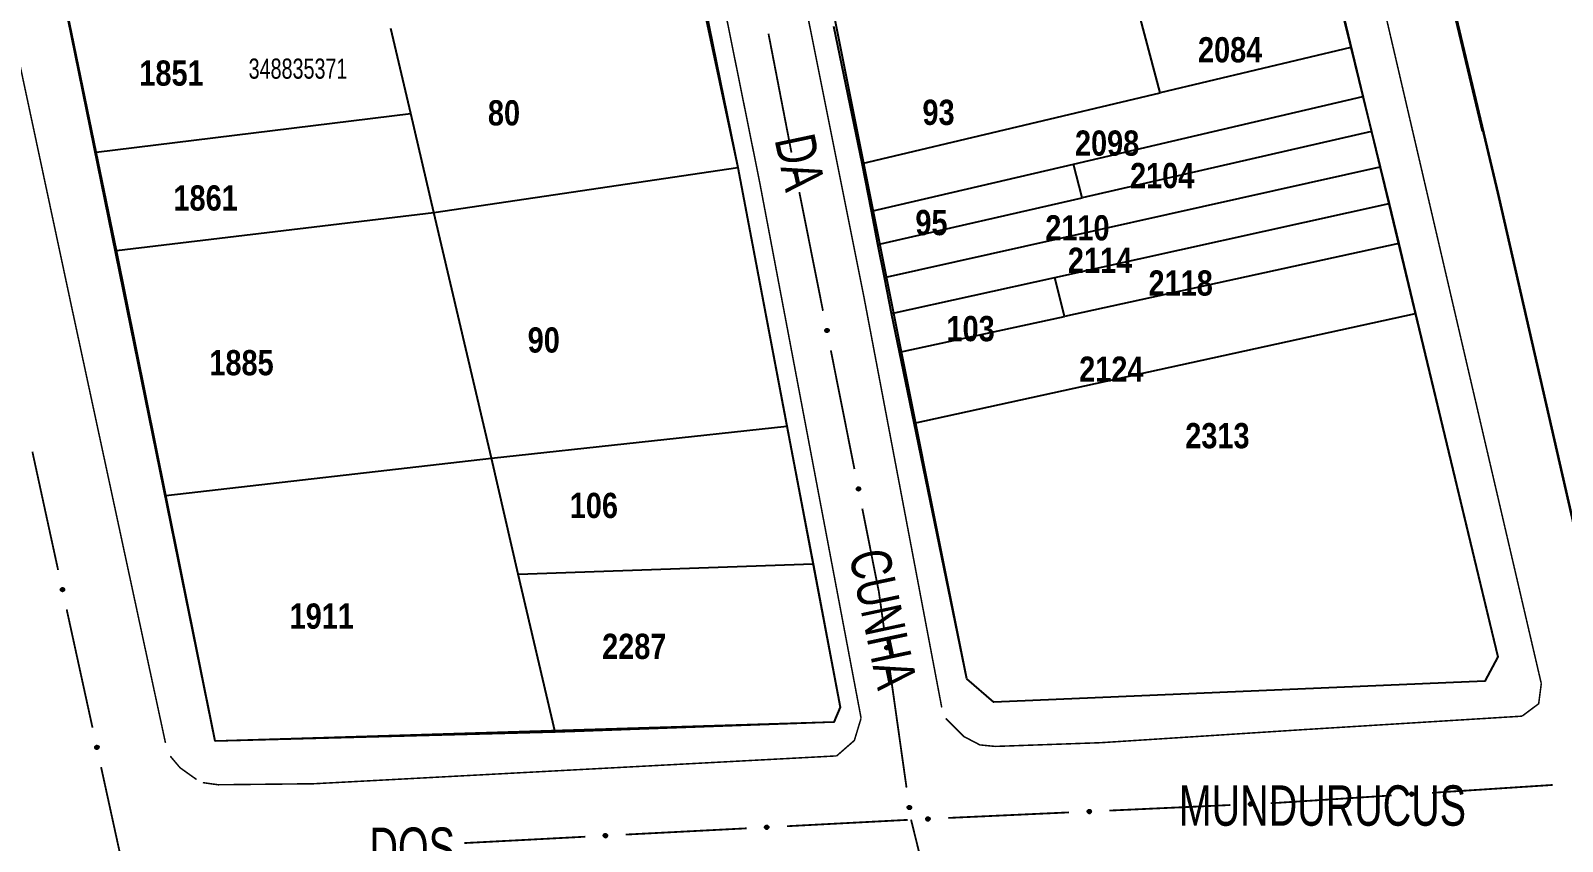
# Model space of a CAD drawing. Extents: x 200120 to 201962, y 4837541 to 4839252.
# Drawn here: x 201560.3 to 201712.1, y 4838768.8 to 4838849.2 of the extents above; entities that cross this region are included whole.
import ezdxf
from ezdxf.enums import TextEntityAlignment as Align

# ---------------------------------------------------------------- set-up
doc = ezdxf.new("R2010")
doc.units = 0
doc.header["$LTSCALE"] = 3
doc.header["$MEASUREMENT"] = 0
for name, color, linetype in [('CD-MALHA-LOTES', 40, 'CONTINUOUS'), ('CD_TXT_QUADRA', 7, 'CONTINUOUS'), ('LM-LIM-SETOR-FISCAL', 7, 'CONTINUOUS'), ('RU-QUADRAS', 210, 'CONTINUOUS'), ('SV-EIXO-RUA-N-PAV', 6, 'CONTINUOUS'), ('SV-EIXO-RUA-PAV', 20, 'CONTINUOUS'), ('SV-RUA-PAVIM-S-GUIA-C-GUIA', 7, 'CONTINUOUS'), ('SV-TXT-RUA-PAV-S-GUIA-C-GUIA', 7, 'CONTINUOUS'), ('Th_NmrPort', 1, 'CONTINUOUS')]:
    doc.layers.add(name, color=color, linetype=linetype)
doc.styles.add('ARIAL', font='ARIAL.TTF')
doc.styles.get("Standard").update_dxf_attribs({"font": 'swisscbo.ttf'})
doc.linetypes.add('Limite', pattern='A,20,-3,[130,ltypeshp.shx,S=6.35,R=0,X=0,Y=0],-3,20', length=46)

msp = doc.modelspace()

# ---------------------------------------------------------------- linework, layer by layer
at = {"layer": 'CD-MALHA-LOTES'}
for p, q in [((201688.06, 4838860.16), (201691.16, 4838847.48)), ((201672.26, 4838842.99), (201668.83, 4838855.94)), ((201626.79, 4838852.62), (201630.42, 4838835.6)), ((201566.84, 4838837.13), (201563.78, 4838852.03)), ((201598.01, 4838840.94), (201596.04, 4838849.38)), ((201642.73, 4838835.98), (201639.93, 4838849.59)), ((201691.16, 4838847.48), (201672.26, 4838842.99)), ((201691.16, 4838847.48), (201692.36, 4838842.63)), ((201642.73, 4838835.98), (201672.26, 4838842.99)), ((201663.68, 4838835.93), (201692.36, 4838842.63)), ((201692.36, 4838842.63), (201693.22, 4838839.16)), ((201566.84, 4838837.13), (201598.01, 4838840.94)), ((201600.29, 4838831.15), (201598.01, 4838840.94)), ((201693.22, 4838839.16), (201664.53, 4838832.58)), ((201693.22, 4838839.16), (201694.08, 4838835.66)), ((201568.85, 4838827.36), (201566.84, 4838837.13)), ((201643.66, 4838831.26), (201642.73, 4838835.98)), ((201643.66, 4838831.26), (201663.68, 4838835.93)), ((201664.53, 4838832.58), (201663.68, 4838835.93)), ((201600.29, 4838831.15), (201630.42, 4838835.6)), ((201630.42, 4838835.6), (201635.28, 4838809.97)), ((201644.96, 4838824.68), (201694.08, 4838835.66)), ((201694.08, 4838835.66), (201694.97, 4838832.04)), ((201644.31, 4838827.95), (201643.66, 4838831.26)), ((201644.31, 4838827.95), (201664.53, 4838832.58)), ((201661.83, 4838824.7), (201694.97, 4838832.04)), ((201694.97, 4838832.04), (201695.92, 4838828.07)), ((201568.85, 4838827.36), (201600.29, 4838831.15)), ((201606.02, 4838806.78), (201600.29, 4838831.15)), ((201573.73, 4838803.1), (201568.85, 4838827.36)), ((201644.96, 4838824.68), (201644.31, 4838827.95)), ((201695.92, 4838828.07), (201662.79, 4838820.84)), ((201695.92, 4838828.07), (201697.59, 4838821.12)), ((201645.66, 4838821.11), (201644.96, 4838824.68)), ((201645.66, 4838821.11), (201661.83, 4838824.7)), ((201662.79, 4838820.84), (201661.83, 4838824.7)), ((201646.45, 4838817.28), (201645.66, 4838821.11)), ((201646.45, 4838817.28), (201662.79, 4838820.84)), ((201647.9, 4838810.25), (201697.59, 4838821.12)), ((201697.59, 4838821.12), (201705.73, 4838787.08)), ((201647.9, 4838810.25), (201646.45, 4838817.28)), ((201606.02, 4838806.78), (201635.28, 4838809.97)), ((201635.28, 4838809.97), (201637.88, 4838796.31)), ((201653.12, 4838784.91), (201647.9, 4838810.25)), ((201573.73, 4838803.1), (201606.02, 4838806.78)), ((201608.66, 4838795.28), (201606.02, 4838806.78)), ((201578.64, 4838778.74), (201573.73, 4838803.1)), ((201608.66, 4838795.28), (201637.88, 4838796.31)), ((201637.88, 4838796.31), (201640.57, 4838782.11)), ((201612.32, 4838779.63), (201608.66, 4838795.28)), ((201705.73, 4838787.08), (201704.46, 4838784.68)), ((201655.79, 4838782.61), (201653.12, 4838784.91)), ((201704.46, 4838784.68), (201655.79, 4838782.61)), ((201640.57, 4838782.11), (201639.95, 4838780.62)), ((201612.32, 4838779.63), (201578.64, 4838778.74)), ((201614.26, 4838779.68), (201612.32, 4838779.63)), ((201639.95, 4838780.62), (201614.26, 4838779.68))]:
    msp.add_line(p, q, dxfattribs=at)
at = {"layer": 'LM-LIM-SETOR-FISCAL', "linetype": 'Limite', "ltscale": 0.1, "const_width": 0.25}
msp.add_lwpolyline([(201061.47, 4838944.21), (201080.55, 4838915.14), (201093.87, 4838927.05), (201132.52, 4838956.39), (201159.21, 4838974.45), (201226.49, 4839019), (201647.91, 4839078.14), (201676.49, 4838941.35), (201680.12, 4838941.9), (201689.97, 4838899.54), (201695.64, 4838875.82), (201701.83, 4838849.53), (201705.72, 4838833.17), (201725.64, 4838746.02), (201739.56, 4838683.09), (201748.1, 4838649.87), (201789.28, 4838468.11), (201797.06, 4838435.14), (201821.33, 4838330.99), (201830.02, 4838290.7), (201844.05, 4838233.07), (201798.93, 4838229.75), (201783.06, 4838223.87)], dxfattribs=at)
at = {"layer": 'RU-QUADRAS', "color": 6, "linetype": 'Continuous'}
for points in [[(201626.97, 4838915.89), (201627.46, 4838918.33), (201670.94, 4838924.02), (201673.11, 4838922.8), (201705.73, 4838787.08), (201704.46, 4838784.68), (201655.79, 4838782.61), (201653.12, 4838784.91)], [(201552.38, 4838907.58), (201614.08, 4838915.9), (201630.42, 4838835.6), (201640.57, 4838782.11), (201639.95, 4838780.62), (201578.64, 4838778.74)]]:
    msp.add_lwpolyline(points, close=True, dxfattribs=at)
at = {"layer": 'SV-EIXO-RUA-N-PAV', "const_width": 0.18}
msp.add_lwpolyline([(201647.59, 4838770.95), (201650.46, 4838759.3)], dxfattribs=at)
at = {"layer": 'SV-EIXO-RUA-PAV', "const_width": 0.18}
for points in [[(201704.19, 4838839.18), (201701.41, 4838850.85)], [(201633.46, 4838848.87), (201635.74, 4838837.08)], [(201636.52, 4838833.16), (201638.86, 4838821.39)], [(201639.64, 4838817.47), (201641.98, 4838805.7)], [(201560.52, 4838807.43), (201563.07, 4838795.7)], [(201642.76, 4838801.78), (201644.32, 4838793.93)], [(201644.32, 4838793.93), (201644.39, 4838793.6)], [(201644.39, 4838793.6), (201644.9, 4838789.97)], [(201563.92, 4838791.79), (201566.48, 4838780.07)], [(201645.46, 4838786.01), (201647.14, 4838774.13)], [(201567.33, 4838776.16), (201569.25, 4838767.37)], [(201699.2, 4838773.61), (201711.17, 4838774.39)], [(201667.25, 4838771.85), (201679.24, 4838772.4)], [(201683.23, 4838772.58), (201683.79, 4838772.61)], [(201683.79, 4838772.61), (201695.21, 4838773.35)], [(201635.29, 4838770.3), (201647.27, 4838770.93)], [(201651.27, 4838771.12), (201663.25, 4838771.67)], [(201603.33, 4838768.63), (201608.32, 4838768.89)], [(201608.32, 4838768.89), (201608.71, 4838768.91)], [(201608.71, 4838768.91), (201615.31, 4838769.26)], [(201619.31, 4838769.47), (201631.29, 4838770.09)]]:
    msp.add_lwpolyline(points, dxfattribs=at)
at = {"layer": 'SV-EIXO-RUA-PAV'}
for points in [[(201636.21, 4838835.29), (201636.25, 4838835.26), (201636.28, 4838835.23), (201636.29, 4838835.19), (201636.3, 4838835.16), (201636.31, 4838835.13), (201636.3, 4838835.09), (201636.29, 4838835.05), (201636.26, 4838835.01), (201636.23, 4838834.98), (201636.2, 4838834.96), (201636.16, 4838834.95), (201636.13, 4838834.95), (201636.09, 4838834.95), (201636.05, 4838834.97), (201636.01, 4838834.99), (201635.98, 4838835.03), (201635.97, 4838835.06), (201635.96, 4838835.09), (201635.95, 4838835.13), (201635.96, 4838835.16), (201635.97, 4838835.2), (201636, 4838835.24), (201636.03, 4838835.27), (201636.06, 4838835.29), (201636.09, 4838835.3), (201636.13, 4838835.3), (201636.17, 4838835.3), (201636.21, 4838835.29)], [(201639.33, 4838819.59), (201639.37, 4838819.57), (201639.4, 4838819.54), (201639.42, 4838819.5), (201639.43, 4838819.47), (201639.43, 4838819.43), (201639.43, 4838819.4), (201639.41, 4838819.36), (201639.39, 4838819.32), (201639.35, 4838819.29), (201639.32, 4838819.27), (201639.29, 4838819.26), (201639.25, 4838819.26), (201639.21, 4838819.26), (201639.17, 4838819.27), (201639.13, 4838819.3), (201639.1, 4838819.33), (201639.09, 4838819.37), (201639.08, 4838819.4), (201639.08, 4838819.44), (201639.08, 4838819.47), (201639.09, 4838819.51), (201639.12, 4838819.55), (201639.15, 4838819.58), (201639.18, 4838819.6), (201639.22, 4838819.61), (201639.25, 4838819.61), (201639.29, 4838819.61), (201639.33, 4838819.59)], [(201642.45, 4838803.9), (201642.49, 4838803.87), (201642.52, 4838803.84), (201642.54, 4838803.81), (201642.55, 4838803.78), (201642.55, 4838803.74), (201642.55, 4838803.71), (201642.54, 4838803.67), (201642.51, 4838803.62), (201642.48, 4838803.6), (201642.44, 4838803.58), (201642.41, 4838803.57), (201642.37, 4838803.56), (201642.34, 4838803.57), (201642.3, 4838803.58), (201642.26, 4838803.61), (201642.23, 4838803.64), (201642.21, 4838803.67), (201642.2, 4838803.71), (201642.2, 4838803.74), (201642.2, 4838803.78), (201642.22, 4838803.82), (201642.24, 4838803.86), (201642.27, 4838803.89), (201642.31, 4838803.91), (201642.34, 4838803.91), (201642.38, 4838803.92), (201642.41, 4838803.92), (201642.45, 4838803.9)], [(201563.58, 4838793.91), (201563.62, 4838793.89), (201563.65, 4838793.85), (201563.67, 4838793.82), (201563.67, 4838793.79), (201563.68, 4838793.75), (201563.68, 4838793.72), (201563.66, 4838793.68), (201563.64, 4838793.64), (201563.6, 4838793.61), (201563.57, 4838793.59), (201563.54, 4838793.58), (201563.5, 4838793.57), (201563.47, 4838793.58), (201563.43, 4838793.59), (201563.39, 4838793.62), (201563.36, 4838793.65), (201563.34, 4838793.68), (201563.33, 4838793.71), (201563.32, 4838793.75), (201563.33, 4838793.79), (201563.34, 4838793.83), (201563.37, 4838793.87), (201563.4, 4838793.9), (201563.43, 4838793.91), (201563.46, 4838793.92), (201563.5, 4838793.93), (201563.54, 4838793.93), (201563.58, 4838793.91)], [(201645.27, 4838788.15), (201645.31, 4838788.12), (201645.34, 4838788.09), (201645.35, 4838788.05), (201645.36, 4838788.02), (201645.36, 4838787.99), (201645.36, 4838787.95), (201645.34, 4838787.91), (201645.31, 4838787.87), (201645.28, 4838787.84), (201645.24, 4838787.83), (201645.21, 4838787.82), (201645.18, 4838787.82), (201645.14, 4838787.83), (201645.1, 4838787.84), (201645.06, 4838787.87), (201645.03, 4838787.9), (201645.02, 4838787.94), (201645.01, 4838787.97), (201645.01, 4838788.01), (201645.01, 4838788.04), (201645.03, 4838788.08), (201645.06, 4838788.12), (201645.09, 4838788.15), (201645.13, 4838788.16), (201645.16, 4838788.17), (201645.2, 4838788.17), (201645.23, 4838788.17), (201645.27, 4838788.15)], [(201566.98, 4838778.28), (201567.02, 4838778.25), (201567.06, 4838778.22), (201567.07, 4838778.19), (201567.08, 4838778.16), (201567.09, 4838778.12), (201567.08, 4838778.08), (201567.07, 4838778.05), (201567.05, 4838778), (201567.01, 4838777.97), (201566.98, 4838777.95), (201566.95, 4838777.94), (201566.91, 4838777.94), (201566.87, 4838777.94), (201566.83, 4838777.96), (201566.79, 4838777.98), (201566.76, 4838778.01), (201566.75, 4838778.05), (201566.74, 4838778.08), (201566.73, 4838778.12), (201566.74, 4838778.15), (201566.75, 4838778.19), (201566.78, 4838778.23), (201566.81, 4838778.26), (201566.84, 4838778.28), (201566.87, 4838778.29), (201566.91, 4838778.29), (201566.94, 4838778.29), (201566.98, 4838778.28)], [(201697.05, 4838773.58), (201697.08, 4838773.62), (201697.12, 4838773.65), (201697.15, 4838773.66), (201697.19, 4838773.66), (201697.22, 4838773.66), (201697.26, 4838773.65), (201697.3, 4838773.63), (201697.33, 4838773.6), (201697.36, 4838773.57), (201697.37, 4838773.53), (201697.38, 4838773.5), (201697.38, 4838773.46), (201697.37, 4838773.43), (201697.35, 4838773.39), (201697.32, 4838773.35), (201697.28, 4838773.33), (201697.25, 4838773.31), (201697.21, 4838773.31), (201697.18, 4838773.31), (201697.14, 4838773.32), (201697.1, 4838773.34), (201697.07, 4838773.37), (201697.04, 4838773.4), (201697.03, 4838773.44), (201697.03, 4838773.47), (201697.03, 4838773.51), (201697.03, 4838773.55), (201697.05, 4838773.58)], [(201647.51, 4838772.31), (201647.55, 4838772.28), (201647.58, 4838772.25), (201647.59, 4838772.21), (201647.6, 4838772.18), (201647.6, 4838772.14), (201647.59, 4838772.11), (201647.58, 4838772.07), (201647.55, 4838772.03), (201647.52, 4838772), (201647.48, 4838771.99), (201647.45, 4838771.98), (201647.41, 4838771.98), (201647.38, 4838771.98), (201647.34, 4838772), (201647.3, 4838772.03), (201647.27, 4838772.06), (201647.26, 4838772.09), (201647.25, 4838772.13), (201647.25, 4838772.17), (201647.25, 4838772.2), (201647.27, 4838772.24), (201647.3, 4838772.28), (201647.33, 4838772.31), (201647.36, 4838772.32), (201647.4, 4838772.33), (201647.43, 4838772.33), (201647.47, 4838772.33), (201647.51, 4838772.31)], [(201681.09, 4838772.6), (201681.12, 4838772.63), (201681.15, 4838772.66), (201681.19, 4838772.67), (201681.22, 4838772.67), (201681.26, 4838772.67), (201681.29, 4838772.66), (201681.33, 4838772.64), (201681.37, 4838772.61), (201681.39, 4838772.57), (201681.4, 4838772.54), (201681.41, 4838772.5), (201681.41, 4838772.47), (201681.4, 4838772.43), (201681.38, 4838772.4), (201681.34, 4838772.36), (201681.31, 4838772.34), (201681.27, 4838772.32), (201681.24, 4838772.32), (201681.2, 4838772.32), (201681.17, 4838772.33), (201681.13, 4838772.35), (201681.1, 4838772.38), (201681.07, 4838772.42), (201681.06, 4838772.45), (201681.06, 4838772.49), (201681.06, 4838772.52), (201681.06, 4838772.56), (201681.09, 4838772.6)], [(201649.12, 4838771.13), (201649.15, 4838771.17), (201649.19, 4838771.19), (201649.22, 4838771.2), (201649.26, 4838771.21), (201649.29, 4838771.21), (201649.33, 4838771.2), (201649.36, 4838771.18), (201649.4, 4838771.15), (201649.42, 4838771.11), (201649.44, 4838771.07), (201649.44, 4838771.04), (201649.44, 4838771), (201649.43, 4838770.97), (201649.41, 4838770.93), (201649.38, 4838770.89), (201649.34, 4838770.87), (201649.31, 4838770.86), (201649.27, 4838770.85), (201649.24, 4838770.86), (201649.2, 4838770.86), (201649.16, 4838770.88), (201649.13, 4838770.92), (201649.1, 4838770.95), (201649.09, 4838770.99), (201649.09, 4838771.02), (201649.09, 4838771.06), (201649.1, 4838771.09), (201649.12, 4838771.13)], [(201665.1, 4838771.86), (201665.14, 4838771.9), (201665.17, 4838771.92), (201665.21, 4838771.94), (201665.24, 4838771.94), (201665.28, 4838771.94), (201665.31, 4838771.93), (201665.35, 4838771.91), (201665.38, 4838771.88), (201665.41, 4838771.84), (201665.42, 4838771.81), (201665.43, 4838771.77), (201665.42, 4838771.74), (201665.41, 4838771.7), (201665.39, 4838771.66), (201665.36, 4838771.63), (201665.33, 4838771.6), (201665.29, 4838771.59), (201665.26, 4838771.59), (201665.22, 4838771.59), (201665.19, 4838771.6), (201665.15, 4838771.62), (201665.11, 4838771.65), (201665.09, 4838771.69), (201665.08, 4838771.72), (201665.07, 4838771.75), (201665.07, 4838771.79), (201665.08, 4838771.83), (201665.1, 4838771.86)], [(201617.16, 4838769.46), (201617.19, 4838769.5), (201617.23, 4838769.53), (201617.26, 4838769.54), (201617.3, 4838769.54), (201617.33, 4838769.54), (201617.37, 4838769.53), (201617.41, 4838769.51), (201617.44, 4838769.48), (201617.47, 4838769.44), (201617.48, 4838769.41), (201617.49, 4838769.37), (201617.48, 4838769.34), (201617.47, 4838769.3), (201617.45, 4838769.27), (201617.42, 4838769.23), (201617.39, 4838769.2), (201617.35, 4838769.19), (201617.32, 4838769.19), (201617.28, 4838769.19), (201617.25, 4838769.2), (201617.21, 4838769.22), (201617.17, 4838769.25), (201617.15, 4838769.29), (201617.14, 4838769.32), (201617.13, 4838769.36), (201617.13, 4838769.39), (201617.14, 4838769.43), (201617.16, 4838769.46)], [(201633.14, 4838770.3), (201633.17, 4838770.34), (201633.21, 4838770.36), (201633.24, 4838770.38), (201633.28, 4838770.38), (201633.31, 4838770.38), (201633.35, 4838770.37), (201633.38, 4838770.35), (201633.42, 4838770.32), (201633.45, 4838770.28), (201633.46, 4838770.25), (201633.46, 4838770.21), (201633.46, 4838770.18), (201633.45, 4838770.14), (201633.43, 4838770.1), (201633.4, 4838770.07), (201633.37, 4838770.04), (201633.33, 4838770.03), (201633.29, 4838770.03), (201633.26, 4838770.03), (201633.22, 4838770.04), (201633.19, 4838770.06), (201633.15, 4838770.09), (201633.13, 4838770.12), (201633.11, 4838770.16), (201633.11, 4838770.19), (201633.11, 4838770.23), (201633.12, 4838770.26), (201633.14, 4838770.3)]]:
    msp.add_lwpolyline(points, close=True, dxfattribs=at)
for points in [[(201635.95, 4838835.13), (201635.98, 4838835.03)], [(201635.96, 4838835.16), (201636.01, 4838834.99)], [(201635.96, 4838835.14), (201635.99, 4838835.02)], [(201635.97, 4838835.2), (201636.05, 4838834.97)], [(201635.97, 4838835.18), (201636.03, 4838834.99)], [(201635.99, 4838835.22), (201636.07, 4838834.96)], [(201636, 4838835.24), (201636.09, 4838834.95)], [(201636.01, 4838835.26), (201636.11, 4838834.96)], [(201636.03, 4838835.27), (201636.13, 4838834.95)], [(201636.04, 4838835.28), (201636.14, 4838834.95)], [(201636.06, 4838835.29), (201636.16, 4838834.95)], [(201636.08, 4838835.29), (201636.18, 4838834.96)], [(201636.09, 4838835.3), (201636.2, 4838834.96)], [(201636.11, 4838835.3), (201636.21, 4838834.98)], [(201636.13, 4838835.3), (201636.23, 4838834.98)], [(201636.15, 4838835.3), (201636.25, 4838835)], [(201636.17, 4838835.3), (201636.26, 4838835.01)], [(201636.18, 4838835.29), (201636.27, 4838835.03)], [(201636.21, 4838835.29), (201636.29, 4838835.05)], [(201636.23, 4838835.27), (201636.29, 4838835.08)], [(201636.25, 4838835.26), (201636.3, 4838835.09)], [(201636.26, 4838835.24), (201636.3, 4838835.12)], [(201636.28, 4838835.23), (201636.31, 4838835.13)], [(201639.08, 4838819.47), (201639.13, 4838819.3)], [(201639.08, 4838819.45), (201639.12, 4838819.32)], [(201639.08, 4838819.44), (201639.1, 4838819.33)], [(201639.09, 4838819.51), (201639.17, 4838819.27)], [(201639.09, 4838819.49), (201639.15, 4838819.3)], [(201639.11, 4838819.53), (201639.19, 4838819.27)], [(201639.12, 4838819.55), (201639.21, 4838819.26)], [(201639.14, 4838819.56), (201639.23, 4838819.26)], [(201639.15, 4838819.58), (201639.25, 4838819.26)], [(201639.17, 4838819.59), (201639.27, 4838819.26)], [(201639.18, 4838819.6), (201639.29, 4838819.26)], [(201639.2, 4838819.6), (201639.3, 4838819.27)], [(201639.22, 4838819.61), (201639.32, 4838819.27)], [(201639.24, 4838819.6), (201639.34, 4838819.28)], [(201639.25, 4838819.61), (201639.35, 4838819.29)], [(201639.27, 4838819.6), (201639.37, 4838819.31)], [(201639.29, 4838819.61), (201639.39, 4838819.32)], [(201639.31, 4838819.6), (201639.4, 4838819.34)], [(201639.33, 4838819.59), (201639.41, 4838819.36)], [(201639.35, 4838819.58), (201639.42, 4838819.38)], [(201639.37, 4838819.57), (201639.43, 4838819.4)], [(201639.39, 4838819.55), (201639.42, 4838819.42)], [(201639.4, 4838819.54), (201639.43, 4838819.43)], [(201642.24, 4838803.86), (201642.34, 4838803.57)], [(201642.26, 4838803.87), (201642.35, 4838803.57)], [(201642.27, 4838803.89), (201642.37, 4838803.56)], [(201642.29, 4838803.89), (201642.39, 4838803.57)], [(201642.31, 4838803.91), (201642.41, 4838803.57)], [(201642.32, 4838803.91), (201642.42, 4838803.57)], [(201642.34, 4838803.91), (201642.44, 4838803.58)], [(201642.36, 4838803.91), (201642.46, 4838803.59)], [(201642.38, 4838803.92), (201642.48, 4838803.6)], [(201642.39, 4838803.91), (201642.49, 4838803.61)], [(201642.41, 4838803.92), (201642.51, 4838803.62)], [(201642.43, 4838803.91), (201642.52, 4838803.65)], [(201642.45, 4838803.9), (201642.54, 4838803.67)], [(201642.47, 4838803.89), (201642.54, 4838803.69)], [(201642.49, 4838803.87), (201642.55, 4838803.71)], [(201642.51, 4838803.86), (201642.55, 4838803.73)], [(201642.2, 4838803.78), (201642.26, 4838803.61)], [(201642.2, 4838803.76), (201642.24, 4838803.63)], [(201642.2, 4838803.74), (201642.23, 4838803.64)], [(201642.21, 4838803.79), (201642.28, 4838803.6)], [(201642.22, 4838803.82), (201642.3, 4838803.58)], [(201642.23, 4838803.84), (201642.32, 4838803.58)], [(201642.52, 4838803.84), (201642.55, 4838803.74)], [(201563.32, 4838793.75), (201563.36, 4838793.65)], [(201563.33, 4838793.79), (201563.39, 4838793.62)], [(201563.33, 4838793.76), (201563.37, 4838793.64)], [(201563.34, 4838793.83), (201563.43, 4838793.59)], [(201563.34, 4838793.8), (201563.4, 4838793.61)], [(201563.36, 4838793.84), (201563.45, 4838793.59)], [(201563.37, 4838793.87), (201563.47, 4838793.58)], [(201563.38, 4838793.88), (201563.48, 4838793.58)], [(201563.4, 4838793.9), (201563.5, 4838793.57)], [(201563.41, 4838793.9), (201563.52, 4838793.58)], [(201563.43, 4838793.91), (201563.54, 4838793.58)], [(201563.45, 4838793.92), (201563.55, 4838793.58)], [(201563.46, 4838793.92), (201563.57, 4838793.59)], [(201563.48, 4838793.92), (201563.59, 4838793.6)], [(201563.5, 4838793.93), (201563.6, 4838793.61)], [(201563.52, 4838793.92), (201563.62, 4838793.63)], [(201563.54, 4838793.93), (201563.64, 4838793.64)], [(201563.55, 4838793.92), (201563.65, 4838793.66)], [(201563.58, 4838793.91), (201563.66, 4838793.68)], [(201563.6, 4838793.9), (201563.67, 4838793.7)], [(201563.62, 4838793.89), (201563.68, 4838793.72)], [(201563.63, 4838793.87), (201563.67, 4838793.74)], [(201563.65, 4838793.85), (201563.68, 4838793.75)], [(201645.01, 4838788.04), (201645.06, 4838787.87)], [(201645.01, 4838788.02), (201645.04, 4838787.89)], [(201645.01, 4838788.01), (201645.03, 4838787.9)], [(201645.03, 4838788.08), (201645.1, 4838787.84)], [(201645.03, 4838788.06), (201645.08, 4838787.86)], [(201645.05, 4838788.1), (201645.12, 4838787.84)], [(201645.06, 4838788.12), (201645.14, 4838787.83)], [(201645.08, 4838788.13), (201645.15, 4838787.83)], [(201645.09, 4838788.15), (201645.18, 4838787.82)], [(201645.11, 4838788.15), (201645.19, 4838787.82)], [(201645.13, 4838788.16), (201645.21, 4838787.82)], [(201645.14, 4838788.16), (201645.22, 4838787.83)], [(201645.16, 4838788.17), (201645.24, 4838787.83)], [(201645.18, 4838788.17), (201645.26, 4838787.84)], [(201645.2, 4838788.17), (201645.28, 4838787.84)], [(201645.21, 4838788.17), (201645.29, 4838787.86)], [(201645.23, 4838788.17), (201645.31, 4838787.87)], [(201645.25, 4838788.16), (201645.32, 4838787.89)], [(201645.27, 4838788.15), (201645.34, 4838787.91)], [(201645.29, 4838788.13), (201645.35, 4838787.94)], [(201645.31, 4838788.12), (201645.36, 4838787.95)], [(201645.33, 4838788.1), (201645.36, 4838787.98)], [(201645.34, 4838788.09), (201645.36, 4838787.99)], [(201566.73, 4838778.12), (201566.76, 4838778.01)], [(201566.74, 4838778.15), (201566.79, 4838777.98)], [(201566.74, 4838778.13), (201566.78, 4838778.01)], [(201566.75, 4838778.19), (201566.83, 4838777.96)], [(201566.75, 4838778.17), (201566.81, 4838777.98)], [(201566.76, 4838778.21), (201566.85, 4838777.95)], [(201566.78, 4838778.23), (201566.87, 4838777.94)], [(201566.79, 4838778.25), (201566.89, 4838777.95)], [(201566.81, 4838778.26), (201566.91, 4838777.94)], [(201566.82, 4838778.27), (201566.93, 4838777.95)], [(201566.84, 4838778.28), (201566.95, 4838777.94)], [(201566.85, 4838778.28), (201566.96, 4838777.95)], [(201566.87, 4838778.29), (201566.98, 4838777.95)], [(201566.89, 4838778.29), (201567, 4838777.97)], [(201566.91, 4838778.29), (201567.01, 4838777.97)], [(201566.93, 4838778.29), (201567.03, 4838777.99)], [(201566.94, 4838778.29), (201567.05, 4838778)], [(201566.96, 4838778.28), (201567.06, 4838778.03)], [(201566.98, 4838778.28), (201567.07, 4838778.05)], [(201567.01, 4838778.26), (201567.08, 4838778.07)], [(201567.02, 4838778.25), (201567.08, 4838778.08)], [(201567.04, 4838778.24), (201567.08, 4838778.11)], [(201567.06, 4838778.22), (201567.09, 4838778.12)], [(201697.03, 4838773.55), (201697.33, 4838773.6)], [(201697.03, 4838773.53), (201697.34, 4838773.58)], [(201697.03, 4838773.51), (201697.36, 4838773.57)], [(201697.03, 4838773.49), (201697.36, 4838773.55)], [(201697.03, 4838773.47), (201697.37, 4838773.53)], [(201697.03, 4838773.46), (201697.37, 4838773.51)], [(201697.03, 4838773.44), (201697.38, 4838773.5)], [(201697.04, 4838773.56), (201697.31, 4838773.62)], [(201697.05, 4838773.58), (201697.3, 4838773.63)], [(201697.07, 4838773.6), (201697.27, 4838773.64)], [(201697.08, 4838773.62), (201697.26, 4838773.65)], [(201697.1, 4838773.63), (201697.23, 4838773.66)], [(201697.12, 4838773.65), (201697.22, 4838773.66)], [(201647.25, 4838772.2), (201647.3, 4838772.03)], [(201647.25, 4838772.18), (201647.28, 4838772.05)], [(201647.25, 4838772.17), (201647.27, 4838772.06)], [(201647.26, 4838772.22), (201647.32, 4838772.02)], [(201647.27, 4838772.24), (201647.34, 4838772)], [(201647.29, 4838772.26), (201647.36, 4838771.99)], [(201647.3, 4838772.28), (201647.38, 4838771.98)], [(201647.31, 4838772.29), (201647.39, 4838771.98)], [(201647.33, 4838772.31), (201647.41, 4838771.98)], [(201647.35, 4838772.31), (201647.43, 4838771.98)], [(201647.36, 4838772.32), (201647.45, 4838771.98)], [(201647.38, 4838772.32), (201647.46, 4838771.98)], [(201647.4, 4838772.33), (201647.48, 4838771.99)], [(201647.42, 4838772.32), (201647.5, 4838772)], [(201647.43, 4838772.33), (201647.52, 4838772)], [(201647.45, 4838772.32), (201647.53, 4838772.02)], [(201647.47, 4838772.33), (201647.55, 4838772.03)], [(201647.49, 4838772.32), (201647.56, 4838772.05)], [(201647.51, 4838772.31), (201647.58, 4838772.07)], [(201647.53, 4838772.29), (201647.59, 4838772.1)], [(201647.55, 4838772.28), (201647.59, 4838772.11)], [(201647.56, 4838772.26), (201647.6, 4838772.13)], [(201647.58, 4838772.25), (201647.6, 4838772.14)], [(201681.06, 4838772.56), (201681.37, 4838772.61)], [(201681.06, 4838772.52), (201681.39, 4838772.57)], [(201681.06, 4838772.51), (201681.39, 4838772.56)], [(201681.06, 4838772.49), (201681.4, 4838772.54)], [(201681.06, 4838772.47), (201681.41, 4838772.52)], [(201681.06, 4838772.45), (201681.41, 4838772.5)], [(201681.07, 4838772.54), (201681.37, 4838772.59)], [(201681.07, 4838772.43), (201681.41, 4838772.49)], [(201681.07, 4838772.42), (201681.41, 4838772.47)], [(201681.08, 4838772.58), (201681.35, 4838772.63)], [(201681.09, 4838772.6), (201681.33, 4838772.64)], [(201681.09, 4838772.4), (201681.4, 4838772.45)], [(201681.1, 4838772.62), (201681.3, 4838772.65)], [(201681.1, 4838772.38), (201681.4, 4838772.43)], [(201681.12, 4838772.63), (201681.29, 4838772.66)], [(201681.12, 4838772.37), (201681.38, 4838772.41)], [(201681.13, 4838772.35), (201681.38, 4838772.4)], [(201681.14, 4838772.65), (201681.27, 4838772.67)], [(201681.15, 4838772.66), (201681.26, 4838772.67)], [(201681.15, 4838772.34), (201681.35, 4838772.38)], [(201681.17, 4838772.33), (201681.34, 4838772.36)], [(201681.19, 4838772.33), (201681.32, 4838772.35)], [(201681.2, 4838772.32), (201681.31, 4838772.34)], [(201697.04, 4838773.42), (201697.37, 4838773.48)], [(201697.04, 4838773.4), (201697.38, 4838773.46)], [(201697.06, 4838773.39), (201697.37, 4838773.44)], [(201697.07, 4838773.37), (201697.37, 4838773.43)], [(201697.09, 4838773.36), (201697.35, 4838773.41)], [(201697.1, 4838773.34), (201697.35, 4838773.39)], [(201697.13, 4838773.33), (201697.32, 4838773.37)], [(201697.14, 4838773.32), (201697.32, 4838773.35)], [(201697.16, 4838773.32), (201697.29, 4838773.34)], [(201697.18, 4838773.31), (201697.28, 4838773.33)], [(201649.09, 4838771.06), (201649.42, 4838771.11)], [(201649.09, 4838771.04), (201649.43, 4838771.09)], [(201649.09, 4838771.02), (201649.44, 4838771.07)], [(201649.09, 4838771), (201649.44, 4838771.05)], [(201649.09, 4838770.99), (201649.44, 4838771.04)], [(201649.1, 4838771.09), (201649.4, 4838771.15)], [(201649.1, 4838771.08), (201649.41, 4838771.13)], [(201649.1, 4838770.97), (201649.44, 4838771.02)], [(201649.1, 4838770.95), (201649.44, 4838771)], [(201649.11, 4838771.11), (201649.38, 4838771.16)], [(201649.12, 4838771.13), (201649.36, 4838771.18)], [(201649.12, 4838770.93), (201649.43, 4838770.98)], [(201649.13, 4838770.92), (201649.43, 4838770.97)], [(201649.14, 4838771.15), (201649.34, 4838771.19)], [(201649.15, 4838771.17), (201649.33, 4838771.2)], [(201649.15, 4838770.9), (201649.42, 4838770.95)], [(201649.16, 4838770.88), (201649.41, 4838770.93)], [(201649.17, 4838771.18), (201649.3, 4838771.2)], [(201649.19, 4838771.19), (201649.29, 4838771.21)], [(201649.19, 4838770.88), (201649.39, 4838770.91)], [(201649.2, 4838770.86), (201649.38, 4838770.89)], [(201649.22, 4838770.86), (201649.35, 4838770.88)], [(201649.24, 4838770.86), (201649.34, 4838770.87)], [(201665.07, 4838771.79), (201665.41, 4838771.84)], [(201665.07, 4838771.75), (201665.42, 4838771.81)], [(201665.08, 4838771.83), (201665.38, 4838771.88)], [(201665.08, 4838771.81), (201665.39, 4838771.86)], [(201665.08, 4838771.77), (201665.41, 4838771.82)], [(201665.08, 4838771.74), (201665.42, 4838771.79)], [(201665.08, 4838771.72), (201665.43, 4838771.77)], [(201665.09, 4838771.84), (201665.36, 4838771.89)], [(201665.09, 4838771.7), (201665.42, 4838771.75)], [(201665.09, 4838771.69), (201665.42, 4838771.74)], [(201665.1, 4838771.86), (201665.35, 4838771.91)], [(201665.1, 4838771.67), (201665.41, 4838771.72)], [(201665.11, 4838771.65), (201665.41, 4838771.7)], [(201665.12, 4838771.88), (201665.32, 4838771.92)], [(201665.13, 4838771.64), (201665.4, 4838771.68)], [(201665.14, 4838771.9), (201665.31, 4838771.93)], [(201665.15, 4838771.62), (201665.39, 4838771.66)], [(201665.16, 4838771.91), (201665.28, 4838771.93)], [(201665.17, 4838771.92), (201665.28, 4838771.94)], [(201665.17, 4838771.61), (201665.37, 4838771.64)], [(201665.19, 4838771.6), (201665.36, 4838771.63)], [(201665.21, 4838771.59), (201665.34, 4838771.61)], [(201665.22, 4838771.59), (201665.33, 4838771.6)], [(201617.13, 4838769.39), (201617.47, 4838769.44)], [(201617.13, 4838769.36), (201617.48, 4838769.41)], [(201617.14, 4838769.43), (201617.44, 4838769.48)], [(201617.14, 4838769.41), (201617.45, 4838769.46)], [(201617.14, 4838769.37), (201617.47, 4838769.43)], [(201617.14, 4838769.34), (201617.48, 4838769.39)], [(201617.14, 4838769.32), (201617.49, 4838769.37)], [(201617.15, 4838769.44), (201617.42, 4838769.49)], [(201617.15, 4838769.3), (201617.48, 4838769.36)], [(201617.15, 4838769.29), (201617.48, 4838769.34)], [(201617.16, 4838769.46), (201617.41, 4838769.51)], [(201617.16, 4838769.27), (201617.47, 4838769.32)], [(201617.17, 4838769.25), (201617.47, 4838769.3)], [(201617.18, 4838769.48), (201617.38, 4838769.52)], [(201617.19, 4838769.5), (201617.37, 4838769.53)], [(201617.19, 4838769.24), (201617.46, 4838769.28)], [(201617.21, 4838769.51), (201617.34, 4838769.53)], [(201617.21, 4838769.22), (201617.45, 4838769.27)], [(201617.23, 4838769.53), (201617.33, 4838769.54)], [(201617.23, 4838769.21), (201617.43, 4838769.25)], [(201617.25, 4838769.2), (201617.42, 4838769.23)], [(201617.27, 4838769.2), (201617.4, 4838769.22)], [(201617.28, 4838769.19), (201617.39, 4838769.2)], [(201633.11, 4838770.23), (201633.45, 4838770.28)], [(201633.11, 4838770.21), (201633.45, 4838770.27)], [(201633.11, 4838770.19), (201633.46, 4838770.25)], [(201633.11, 4838770.16), (201633.46, 4838770.21)], [(201633.12, 4838770.26), (201633.42, 4838770.32)], [(201633.12, 4838770.25), (201633.43, 4838770.3)], [(201633.12, 4838770.18), (201633.46, 4838770.23)], [(201633.12, 4838770.14), (201633.46, 4838770.19)], [(201633.13, 4838770.28), (201633.4, 4838770.33)], [(201633.13, 4838770.12), (201633.46, 4838770.18)], [(201633.14, 4838770.3), (201633.38, 4838770.35)], [(201633.14, 4838770.11), (201633.45, 4838770.16)], [(201633.15, 4838770.09), (201633.45, 4838770.14)], [(201633.16, 4838770.32), (201633.36, 4838770.36)], [(201633.17, 4838770.34), (201633.35, 4838770.37)], [(201633.17, 4838770.07), (201633.44, 4838770.12)], [(201633.19, 4838770.35), (201633.32, 4838770.37)], [(201633.19, 4838770.06), (201633.43, 4838770.1)], [(201633.21, 4838770.36), (201633.31, 4838770.38)], [(201633.21, 4838770.05), (201633.41, 4838770.08)], [(201633.22, 4838770.04), (201633.4, 4838770.07)], [(201633.25, 4838770.03), (201633.38, 4838770.05)], [(201633.26, 4838770.03), (201633.37, 4838770.04)]]:
    msp.add_lwpolyline(points, dxfattribs=at)
at = {"layer": 'SV-RUA-PAVIM-S-GUIA-C-GUIA', "const_width": 0.15}
for points in [[(201642.9, 4838822.87), (201623.88, 4838917.93)], [(201564.45, 4838821.59), (201546.1, 4838907.56)], [(201682.29, 4838903.66), (201710.04, 4838784.44)], [(201625.02, 4838871.7), (201632.59, 4838834.13)], [(201632.59, 4838834.13), (201642.64, 4838781.01)], [(201650.63, 4838782.07), (201642.9, 4838822.87)], [(201573.71, 4838778.56), (201564.45, 4838821.59)], [(201710.04, 4838784.44), (201709.78, 4838782.44), (201708.13, 4838781.21)], [(201642.64, 4838781.01), (201641.97, 4838778.8), (201640.22, 4838777.27)], [(201708.13, 4838781.21), (201686.57, 4838779.88)], [(201655.92, 4838778.21), (201654.41, 4838778.36), (201652.82, 4838779.19), (201651.02, 4838780.99)], [(201686.57, 4838779.88), (201666.4, 4838778.58)], [(201666.4, 4838778.58), (201655.92, 4838778.21)], [(201575.16, 4838776.09), (201574.19, 4838777.24)], [(201640.22, 4838777.27), (201588.42, 4838774.51)], [(201575.96, 4838775.52), (201575.16, 4838776.09)], [(201576.79, 4838774.93), (201575.96, 4838775.52)], [(201578.92, 4838774.41), (201577.41, 4838774.62)], [(201588.42, 4838774.51), (201578.92, 4838774.41)]]:
    msp.add_lwpolyline(points, dxfattribs=at)

# ---------------------------------------------------------------- texts
at = {"layer": 'CD_TXT_QUADRA', "color": 7, "linetype": 'Continuous', "style": 'ARIAL', "width": 0.7}
msp.add_text('348835371', height=2, dxfattribs=at).set_placement((201581.95, 4838844.4))
at = {"layer": 'SV-TXT-RUA-PAV-S-GUIA-C-GUIA', "style": 'ARIAL', "width": 0.7}
for s, p in [('DA', (201634.05, 4838838.37)), ('CUNHA', (201641.42, 4838797.26))]:
    msp.add_text(s, height=4, rotation=282, dxfattribs=at).set_placement(p)
for s, p in [('MUNDURUCUS', (201674.12, 4838770.35)), ('DOS', (201593.92, 4838766.17))]:
    msp.add_text(s, height=4, dxfattribs=at).set_placement(p)
at = {"layer": 'Th_NmrPort', "color": 1}
for s, p in [('2084', (201676.02, 4838847.27)), ('1851', (201571.12, 4838844.96)), ('80', (201605.66, 4838841.02)), ('93', (201648.72, 4838841.07)), ('2098', (201663.83, 4838838.02)), ('2104', (201669.29, 4838834.8)), ('1861', (201574.5, 4838832.58)), ('95', (201648.02, 4838830.14)), ('2110', (201660.89, 4838829.62)), ('2114', (201663.13, 4838826.4)), ('2118', (201671.12, 4838824.15)), ('103', (201651.1, 4838819.63)), ('90', (201609.6, 4838818.5)), ('1885', (201578.06, 4838816.25)), ('2124', (201664.25, 4838815.61)), ('2313', (201674.76, 4838809.02)), ('106', (201613.77, 4838802.1)), ('1911', (201586.01, 4838791.13)), ('2287', (201616.98, 4838788.13))]:
    msp.add_text(s, height=2.5, dxfattribs=at).set_placement(p, align=Align.MIDDLE_LEFT)

doc.saveas('drawing.dxf')
